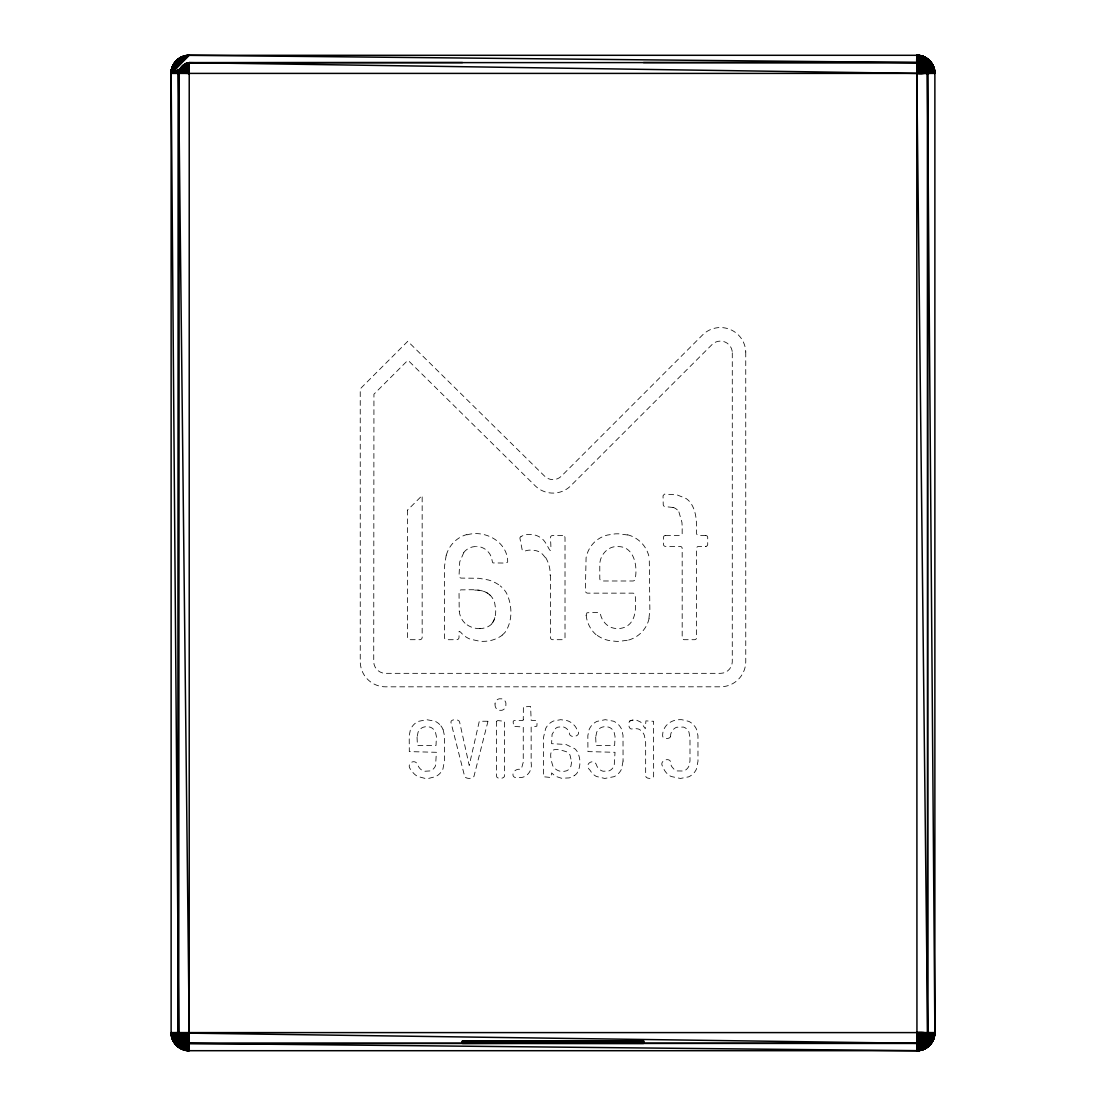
<?xml version="1.0" encoding="UTF-8"?>
<svg xmlns="http://www.w3.org/2000/svg" width="1106" height="1106" viewBox="0 0 1106 1106"><rect width="100%" height="100%" fill="white"/><g stroke="black" fill="none" stroke-linecap="round" stroke-linejoin="round"><path stroke-width="0.75" stroke-dasharray="5 3.75" d="M648.959 618.351L649.858 609.655L649.263 558.378M446.202 555.171L444.418 566.88L444.405 637.36A2.323 2.323 0 0 0 446.713 639.71L456.695 639.71A2.323 2.323 0 0 0 459.004 637.72L459.073 631.415L460.511 632.038A24.083 24.083 0 0 0 470.188 639.171L479.88 641.259A42.802 42.802 0 0 0 483.35 641.342A32.06 32.06 0 0 0 502.262 635.231M463.815 552.571L459.737 561.82L459.031 575.728A2.323 2.323 0 0 0 461.119 578.092L478.718 578.272L488.354 579.959A35.143 35.143 0 0 1 500.202 585.834M502.138 635.065L502.829 634.512A17.461 17.461 0 0 0 505.304 631.996C512.852 620.77 512.299 604.982 506.493 593.12A24.318 24.318 0 0 0 501.018 586.539L500.175 585.876M574.208 775.665L574.982 775.126A9.678 9.678 0 0 0 577.042 773.094C581.023 766.679 580.747 757.762 577.014 751.292A13.161 13.161 0 0 0 574.705 748.665L566.009 744.49L551.604 743.661L552.074 734.439L555.654 728.398A7.742 7.742 0 0 1 557.894 727.154L562.29 726.739A8.323 8.323 0 0 1 566.161 728.301A9.415 9.415 0 0 1 567.392 729.407A8.392 8.392 0 0 1 569.272 732.601C569.051 739.693 583.567 736.167 576.89 729.352A14.585 14.585 0 0 0 574.83 725.923L573.447 724.43A17.06 17.06 0 0 0 571 722.481A16.659 16.659 0 0 0 567.267 720.683L560.742 719.674L553.691 720.96A14.89 14.89 0 0 0 549.876 723.227L549.032 723.974A16.479 16.479 0 0 0 545.645 728.577L543.599 737.025L543.599 776.758L550.899 777.49L551.645 772.928L553.387 774.477A12.871 12.871 0 0 0 556 776.453L561.475 778.251L569.065 777.919A16.396 16.396 0 0 0 574.208 775.665M520.926 536.7L520.318 537.17A1.949 1.949 0 0 0 519.875 538L522.281 550.401L525.17 550.982A15.235 15.235 0 0 1 530.341 550.111A23.834 23.834 0 0 1 532.995 550.194L533.59 550.304A14.337 14.337 0 0 1 542.534 554.203L545.507 557.797M466.939 534.862C484.898 529.498 507.295 541.608 507.709 561.53A1.465 1.465 0 0 1 507.502 562.235L505.815 563.065L493.096 562.926A1.728 1.728 0 0 1 492.557 562.387L492.156 560.825A16.092 16.092 0 0 0 476.506 546.419M627.226 640.291L619.401 641.328A48.692 48.692 0 0 1 615.959 641.328L610.747 640.816A30.056 30.056 0 0 1 596.217 634.609M633.019 720.089L632.591 720.144A8.419 8.419 0 0 0 629.535 721.236C627.973 723.158 628.733 729.794 631.885 729.048A8.005 8.005 0 0 1 634.678 728.577L637.568 728.826A7.452 7.452 0 0 1 639.959 729.753L642.932 732.697A14.82 14.82 0 0 1 644.411 735.518L645.655 742.306L645.655 776.025C645.655 779.288 654.268 779.26 653.646 775.596L653.605 721.292L645.904 720.877L645.323 728.743L640.72 722.094L636.683 720.227L633.019 720.089A8.599 8.599 0 0 0 629.535 721.223M665.508 535.456A2.06 2.06 0 0 0 663.448 537.35L663.434 544.304A2.06 2.06 0 0 0 665.466 546.378L680.093 546.378A2.06 2.06 0 0 1 682.181 548.396L682.181 637.747A2.06 2.06 0 0 0 684.061 639.697L694.485 639.71A2.06 2.06 0 0 0 696.614 637.706L696.614 548.355A2.06 2.06 0 0 1 698.467 546.392L706.015 546.35M562.65 535.456L552.35 535.484A2.323 2.323 0 0 0 550.387 537.806C552.392 564.24 548.41 541.622 540.585 537.682A17.364 17.364 0 0 0 535.069 535.097L529.76 534.433A17.088 17.088 0 0 0 520.871 536.59M665.508 535.456L680.135 535.456A2.06 2.06 0 0 0 682.167 533.673L682.181 527.299M705.628 535.456L698.342 535.428A2.06 2.06 0 0 1 696.6 533.369C696.642 522.958 696.794 511.401 690.407 502.58A18.456 18.456 0 0 0 685.955 498.433L677.01 494.88L664.43 494.119L663.033 495.806L663.227 504.599A2.046 2.046 0 0 0 665.01 506.603L673.513 507.53M627.655 534.986L618.696 533.825A48.097 48.097 0 0 0 615.074 533.88L607.277 535.083A29.129 29.129 0 0 0 593.977 542.617A29.572 29.572 0 0 0 586.083 557.714L585.364 590.825A2.323 2.323 0 0 0 587.687 593.148L632.895 593.148A2.323 2.323 0 0 1 635.217 595.457C636.033 605.991 636.835 621.973 624.904 627.171C618.821 629.729 611.134 628.899 606.212 624.323A19.258 19.258 0 0 1 600.475 614.328L599.659 612.876A1.991 1.991 0 0 0 598.83 612.392L587.604 612.724A1.908 1.908 0 0 0 586.857 612.973L586.056 615.489M490.152 595.291C482.631 588.046 470.866 590.037 461.561 589.844L461.299 589.844A2.323 2.323 0 0 0 459.031 592.208L459.211 611.162M678.89 511.871L681.904 522.239A57.36 57.36 0 0 1 682.167 527.299M443.133 729.697L444.377 735.31L444.432 761.039L442.953 768.905A15.263 15.263 0 0 1 440.672 772.61A15.926 15.926 0 0 1 438.28 774.919A15.415 15.415 0 0 1 435.488 776.661L428.686 778.389A25.936 25.936 0 0 1 424.981 778.389L417.819 776.481A15.069 15.069 0 0 1 414.57 774.214A15.069 15.069 0 0 1 411.556 770.412C404.63 764.246 414.957 757.61 417.764 764.882A10.189 10.189 0 0 0 420.833 769.389A8.807 8.807 0 0 0 424.704 771.255L430.262 770.91A8.392 8.392 0 0 0 432.944 769.32L433.414 768.877A9.954 9.954 0 0 0 435.57 765.601L436.386 752.301L409.303 751.61L409.206 735.753L410.326 730.071A15.622 15.622 0 0 1 413.105 725.384A16.203 16.203 0 0 1 414.667 723.794A15.36 15.36 0 0 1 418.372 721.375L426.612 719.674L434.879 721.195A15.47 15.47 0 0 1 439.455 724.278A16.272 16.272 0 0 1 440.948 725.923M745.748 351.957L745.762 661.747A25.327 25.327 0 0 1 720.338 686.812L385.579 686.826A25.327 25.327 0 0 1 360.252 661.623L360.238 389.091L361.385 387.681L407.768 341.298L544.608 476.147A11.862 11.862 0 0 0 561.24 476.299L702.849 334.676A25.327 25.327 0 0 1 745.776 351.957M550.387 575.479L550.387 637.471A2.323 2.323 0 0 0 552.475 639.697L562.913 639.697A2.323 2.323 0 0 0 565.014 637.471L565.014 537.723A2.323 2.323 0 0 0 562.65 535.456M732.283 352.855L732.269 662.093A11.848 11.848 0 0 1 720.697 673.333L385.109 673.333A11.848 11.848 0 0 1 373.731 661.886L373.939 394.192L407.395 360.736L408.473 360.736L535.401 486.004A25.327 25.327 0 0 0 569.866 486.654L712.057 344.547A11.889 11.889 0 0 1 732.324 352.855M705.614 546.378A2.06 2.06 0 0 0 707.716 544.539L707.702 537.184A2.06 2.06 0 0 0 705.628 535.456M440.865 725.826A15.47 15.47 0 0 1 443.036 729.587M596.079 634.747A30.291 30.291 0 0 1 586.18 615.475M649.139 618.392A29.212 29.212 0 0 1 627.254 640.402M627.696 534.806A29.489 29.489 0 0 1 649.346 558.364M446.312 555.198A29.585 29.585 0 0 1 466.843 534.53M463.718 552.502A15.456 15.456 0 0 1 475.234 546.544A19.631 19.631 0 0 1 476.506 546.585M545.742 557.659A32.71 32.71 0 0 1 550.18 575.479M673.015 507.364A10.77 10.77 0 0 1 678.973 511.898M491.741 624.061A16.383 16.383 0 0 1 479.562 628.457M480.156 628.581A21.761 21.761 0 0 1 465.018 623.231M494.824 617.563A14.572 14.572 0 0 1 491.258 624.296M489.723 594.793A17.074 17.074 0 0 1 494.728 603.212L495.682 609.254A34.397 34.397 0 0 1 495.668 612.365A29.129 29.129 0 0 1 495.488 614.438L494.894 617.577A18.055 18.055 0 0 1 494.354 619.263M464.976 623.245A18.871 18.871 0 0 1 459.28 611.148M494.327 619.263A13.936 13.936 0 0 1 491.576 623.881M474.75 590.134A23.102 23.102 0 0 1 489.889 594.558M523.262 719.522L523.055 720.518L513.889 720.6L513.129 721.693L513.626 726.407L523.262 726.988L523.249 762.2L521.493 768.559A5.018 5.018 0 0 1 520.497 769.417C513.239 767.633 508.926 779.053 518.355 777.546C526.705 778.541 532.622 770.785 531.143 762.863L531.157 726.877L536.88 726.213L537.115 721.776L536.272 720.587L531.17 720.296L530.604 706.485L523.373 706.9L523.262 719.522M670.623 736.541C669.987 739.555 661.512 739.085 662.618 735.158A15.042 15.042 0 0 1 669.254 722.882L670.513 722.107A17.931 17.931 0 0 1 675.545 720.186L678.808 719.716A25.065 25.065 0 0 1 681.877 719.716L688.692 721.347A15.705 15.705 0 0 1 692.397 723.766L694.679 726.213A15.525 15.525 0 0 1 696.808 730.043L697.955 735.725L697.983 761.26L696.351 769.264A15.263 15.263 0 0 1 693.96 772.914L692.384 774.477A15.429 15.429 0 0 1 688.665 776.841L680.411 778.458L671.19 776.509A15.982 15.982 0 0 1 668.411 774.753A16.479 16.479 0 0 1 666.075 772.513L664.844 770.854A13.908 13.908 0 0 1 663.185 767.135C657.462 760.513 671.383 756.214 670.678 763.292A8.585 8.585 0 0 0 671.757 766.624L674.19 769.43A9.014 9.014 0 0 0 676.927 770.923L683.494 771.02A8.378 8.378 0 0 0 686.245 769.541L686.715 769.126A9.802 9.802 0 0 0 688.983 765.919L689.992 760.983L689.992 737.785L688.941 732.103A9.76 9.76 0 0 0 686.646 728.923L686.162 728.508A8.392 8.392 0 0 0 683.384 727.071L676.817 727.223A9.014 9.014 0 0 0 674.107 728.743L671.715 731.591A8.585 8.585 0 0 0 670.665 734.937L670.623 736.541M599.784 566.12L599.798 578.908A2.323 2.323 0 0 0 602.023 580.982L632.95 580.996A2.323 2.323 0 0 0 635.217 578.645C637.692 566.507 634.319 546.613 618.434 546.599C607.692 545.521 599.065 555.82 599.784 566.12M417.059 737.19L417.404 745.444L436.013 745.458L436.414 736.582L435.515 732.421A9.843 9.843 0 0 0 433.345 729.158L432.875 728.73A8.392 8.392 0 0 0 430.179 727.181L427.635 726.67A12.014 12.014 0 0 0 425.534 726.725L423.584 727.14A8.627 8.627 0 0 0 420.819 728.633L420.335 729.061A9.802 9.802 0 0 0 418.054 732.283L417.059 737.19M595.692 737.19L596.037 745.444L614.646 745.458L615.047 736.582L614.148 732.421A9.843 9.843 0 0 0 611.977 729.158L611.507 728.73A8.392 8.392 0 0 0 608.812 727.181L606.268 726.67A12.014 12.014 0 0 0 604.166 726.725L602.217 727.14A8.627 8.627 0 0 0 599.452 728.633L598.954 729.061A9.802 9.802 0 0 0 596.687 732.283L595.692 737.19M407.547 510.101L407.533 637.485A2.323 2.323 0 0 0 409.621 639.697L420.045 639.697A2.323 2.323 0 0 0 422.16 637.512L422.16 495.488L407.547 510.101M623.065 761.039L621.586 768.905A15.263 15.263 0 0 1 619.305 772.61A15.926 15.926 0 0 1 617.756 774.214A15.415 15.415 0 0 1 614.12 776.661L604.775 778.444L596.452 776.481A15.069 15.069 0 0 1 593.203 774.214A15.069 15.069 0 0 1 590.189 770.412C582.821 763.734 594.641 757.693 596.604 765.407A10.106 10.106 0 0 0 599.466 769.375A8.807 8.807 0 0 0 603.337 771.255L608.894 770.91A8.392 8.392 0 0 0 611.577 769.32L612.047 768.877A9.954 9.954 0 0 0 614.203 765.601L615.019 752.301L587.936 751.61L587.839 735.753L588.959 730.071A15.622 15.622 0 0 1 591.046 726.241A16.203 16.203 0 0 1 593.3 723.794A15.36 15.36 0 0 1 597.005 721.375L605.245 719.674L613.512 721.195A15.47 15.47 0 0 1 617.272 723.531A16.272 16.272 0 0 1 619.581 725.923A15.553 15.553 0 0 1 621.766 729.697L623.01 735.31L623.065 761.039M571.608 761.951L570.945 766.168L569.092 769.14A7.908 7.908 0 0 1 566.3 770.896L563.396 771.463A13.341 13.341 0 0 1 561.254 771.38L559.843 771.131A11.171 11.171 0 0 1 556.014 769.389L554.355 767.979A9.415 9.415 0 0 1 552.71 765.628C547.885 749.744 551.341 746.716 566.41 751.734A9.94 9.94 0 0 1 568.678 753.38A8.641 8.641 0 0 1 569.991 755.025L571.608 761.951M495.032 703.886L495.129 705.849A5.862 5.862 0 0 0 496.76 709.015A4.894 4.894 0 0 0 499.152 710.301L501.723 710.301A5.143 5.143 0 0 0 504.212 709.001A5.737 5.737 0 0 0 505.843 706.209L505.912 703.14A5.544 5.544 0 0 0 504.212 700.098A5.253 5.253 0 0 0 501.723 698.84L499.497 698.785A5.005 5.005 0 0 0 496.774 700.098A5.585 5.585 0 0 0 495.129 703.14L495.032 703.886M496.497 721.361L496.47 775.486C495.723 779.232 503.728 779.08 504.46 776.426L504.419 721.292L497.7 720.573L496.497 721.361M487.995 721.25L473.921 776.536C471.903 779.453 463.248 779.218 464.05 774.034L450.902 722.163C450.515 718.914 459.612 718.72 459.709 722.467L469.221 765.449L479.299 721.236L487.995 721.25"/><path stroke-width="1.5" d="M643.485 62.544L916.777 62.669L923.925 66.249L927.63 73.397L927.63 1032.603L923.925 1039.751L916.777 1043.456L189.223 1043.331L184.508 1041.645L180.914 1038.41L178.37 1032.603L178.495 73.397L180.665 67.936L184.896 64.134M171.126 73.079L171.126 1032.603C170.877 1042.267 179.559 1050.949 189.223 1050.7L917.095 1050.7L916.777 1043.456L922.763 1040.774L926.704 1035.534L933.989 1038.188L931.418 1043.235L927.409 1047.244L922.363 1049.815L916.777 1050.7L189.223 1043.456L183.416 1040.912L179.559 1036.142L178.495 1032.603L178.854 71.71L189.223 73.397L189.223 62.669L462.515 62.544M931.335 1040.124L933.989 1038.188L934.874 1032.603L934.874 73.397C935.123 63.733 926.455 55.051 916.777 55.3L916.943 1043.304L178.564 1032.99L182.241 1039.903L189.223 1043.331M916.943 1043.304L916.777 1032.603L926.621 1035.741L927.63 1032.603L927.505 73.397C927.298 66.471 918.021 65.959 928.169 59.337L916.777 55.3L919.293 55.466C918.16 65.378 915.699 65.268 917.095 55.3L188.905 55.3C179.352 55.231 170.891 63.844 171.126 73.397L178.688 1033.64L171.306 1035.119L178.799 1034.069L171.458 1036.059L178.923 1034.497L171.596 1036.668L179.061 1034.912L171.748 1037.29L179.213 1035.327L172.011 1038.188L179.379 1035.741L172.218 1038.797L179.559 1036.142L172.439 1039.377L179.753 1036.543L172.826 1040.248L179.96 1036.93L173.103 1040.815L180.181 1037.317L173.393 1041.382L180.416 1037.691L173.877 1042.198L180.665 1038.064L174.223 1042.723L180.914 1038.41L174.582 1043.235L181.19 1038.769L175.163 1043.995L181.481 1039.101L175.564 1044.479L181.771 1039.433L175.992 1044.949L182.075 1039.751L176.656 1045.626L189.223 1032.603L178.495 73.397M171.167 72.125L171.126 73.397L934.874 73.397M188.836 1043.262L189.223 1032.603L178.647 1033.433M171.154 72.443L171.126 73.397L178.688 72.36M171.195 71.821L171.126 73.397L178.799 71.931M188.905 1050.7L188.614 1043.235L187.025 1050.562L188.186 1043.138L186.389 1050.479L187.757 1043.027L185.767 1050.368L187.329 1042.903L184.854 1050.161L186.914 1042.764L184.232 1049.995L186.499 1042.612L183.637 1049.815L186.084 1042.46L182.739 1049.497L185.684 1042.281L182.158 1049.262L185.283 1042.073L181.578 1049L184.896 1041.866L180.734 1048.585L184.508 1041.645L180.181 1048.281L184.135 1041.423L179.642 1047.949L183.776 1041.175L178.84 1047.423L183.416 1040.912L178.329 1047.05L183.071 1040.635L177.596 1046.47L182.725 1040.359L177.112 1046.055L182.393 1040.055L176.877 1045.834M171.223 71.503L171.126 73.397L178.923 71.503M171.264 71.185L171.126 73.397L179.061 71.088M171.306 70.881L171.126 73.397L179.213 70.66M188.407 1043.179L189.223 1032.603L178.743 1033.861M171.347 70.563L171.126 73.397L179.379 70.259M171.402 70.259L171.126 73.397L179.559 69.858M188.601 1050.686L189.223 1043.456L917.593 1043.179L918.975 1050.562L916.777 1050.7L916.777 1043.456L918.671 1050.603L916.777 1050.7L928.169 1046.663L923.109 1040.497L927.671 1047.05L922.763 1040.774L927.16 1047.423L921.229 1049.304M921.547 56.945L916.777 55.3L918.975 55.438L917.814 62.862L916.777 62.544L917.399 55.314L917.386 62.779M171.458 69.941L171.126 73.397L179.753 69.457M171.527 69.637L171.126 73.397L179.96 69.07M171.596 69.332L171.126 73.397L189.223 55.3L916.777 62.544L918.671 55.397L917.814 62.862M187.965 1043.082L189.223 1032.603L178.854 1034.29M188.614 62.779L189.223 73.397L178.992 71.296L183.071 65.365L189.223 62.669L916.777 73.397L918.035 62.918L916.777 73.397L927.63 1032.603L934.736 1034.801L927.478 1032.769L916.777 1032.603L917.386 1043.235M171.665 69.014L171.126 73.397L188.905 55.3M171.748 68.71L171.126 73.397L188.601 55.314M188.283 1050.672L189.223 1043.456L187.329 1050.603L188.614 1043.235M189.223 62.669L916.777 62.544L917.717 55.328L916.777 55.3L926.634 58.217L922.224 64.825L926.869 70.867L916.777 73.397L916.777 62.669M919.293 55.466L918.243 62.973L923.275 65.641L928.653 59.738L925.681 58.632M171.831 68.406L171.126 73.397L188.283 55.328M171.914 68.102L171.126 73.397L187.965 55.341M172.011 67.812L171.126 73.397L187.647 55.369M187.55 1042.972L189.223 1032.603L178.992 1034.704M918.035 62.918L916.777 73.397L927.505 73.397M921.16 56.434L925.542 57.567L921.492 64.355L925.266 57.415L916.777 55.3L919.916 55.577L918.671 63.097L920.842 55.756L916.777 55.3L926.358 58.051L922.224 64.825L918.45 63.028M172.121 67.507L171.126 73.397L187.329 55.397M172.218 67.203L171.126 73.397L187.025 55.438M187.965 1050.659L189.223 1043.456L187.647 1050.631M172.329 66.913L171.126 73.397L186.707 55.466M172.439 66.623L171.126 73.397L186.389 55.521M186.707 1050.52L188.186 1043.138M172.564 66.332L171.126 73.397L186.084 55.577M187.121 1042.847L189.223 1032.603L179.131 1035.119M918.879 63.166L916.777 73.397C926.787 75.097 926.275 70.397 933.879 67.507L926.621 70.259L933.671 66.913L926.441 69.858L933.436 66.332L926.247 69.457L933.035 65.461L926.04 69.07L932.759 64.895L925.819 68.683L932.441 64.355L925.584 68.309L931.957 63.54L928.916 61.895M172.688 66.042L171.126 73.397L185.767 55.632M918.243 1043.027L916.777 1032.603C930.008 1038.797 932.026 1031.013 916.777 1032.603L917.814 1043.138M916.777 62.544L918.353 55.369L916.777 55.3L924.989 57.277L921.492 64.355M172.826 65.752L171.126 73.397L185.462 55.701M186.084 1050.423L187.757 1043.027M919.916 55.577L918.243 62.973L919.611 55.521L916.777 55.3L924.713 57.125L921.104 64.134L924.132 56.862L917.399 55.314M172.965 65.461L171.126 73.397L185.158 55.756M918.035 55.341L916.777 55.3L921.464 55.922L919.086 63.222L920.842 55.756M173.103 65.185L171.126 73.397L184.854 55.839M173.241 64.895L171.126 73.397L184.536 55.922M186.707 1042.695L189.223 1032.603L179.296 1035.534M919.293 63.305L916.777 73.397L927.257 72.139M185.462 1050.299L187.329 1042.903L185.158 1050.23M173.393 64.618L171.126 73.397L184.232 55.991M924.989 57.277L921.104 64.134L924.422 56.987L916.777 55.3L922.058 56.088L919.501 63.388L921.464 55.922M173.559 64.355L171.126 73.397L183.942 56.088M173.711 64.079L171.126 73.397L183.637 56.185M919.086 63.222L921.146 55.839L916.777 55.3L923.842 56.738L920.717 63.927L924.132 56.862M173.877 63.802L171.126 73.397L183.333 56.282M922.058 56.088L919.916 63.54L922.957 56.392L916.777 55.3L920.233 55.632L918.671 63.097L920.538 55.701L916.777 55.3L923.551 56.627L920.717 63.927M186.292 1042.543L189.223 1032.603L179.462 1035.949M919.708 63.457L916.777 73.397L927.146 71.71M174.043 63.54L171.126 73.397L183.043 56.392M174.223 63.277L171.126 73.397L182.739 56.503M919.501 63.388L921.768 55.991L916.777 55.3L923.261 56.503L920.316 63.719L923.551 56.627M174.402 63.014L171.126 73.397L182.449 56.627M174.582 62.752L171.126 73.397L182.158 56.738M184.536 1050.078L186.914 1042.764M174.776 62.503L171.126 73.397L181.868 56.862M185.877 1042.364L189.223 1032.603L179.656 1036.35M920.123 63.636L916.777 73.397L927.008 71.296M174.969 62.254L171.126 73.397L181.578 56.987M183.942 1049.912L186.499 1042.612M175.163 62.005L171.126 73.397L181.287 57.125M920.316 63.719L922.957 56.392M175.356 61.756L171.126 73.397L181.011 57.277M175.564 61.521L171.126 73.397L180.734 57.415M183.333 1049.718L186.084 1042.46L183.043 1049.608M175.771 61.286L171.126 73.397L180.458 57.567M185.476 1042.184L189.223 1032.603L179.849 1036.737M920.524 63.83L916.777 73.397L926.704 70.466M175.992 61.051L171.126 73.397L180.181 57.719M926.621 1035.741L934.252 1037.29L927.008 1034.704L934.404 1036.668L927.146 1034.29L934.542 1036.059L927.257 1033.861L934.694 1035.119L927.353 1033.433M176.213 60.83L171.126 73.397L179.905 57.885M176.435 60.609L171.126 73.397L179.642 58.051M176.656 60.374L171.126 73.397L179.366 58.217M176.877 60.153L171.126 73.397L179.103 58.397M931.252 1040.373L933.879 1038.493L916.777 1032.603L918.671 1042.903M185.089 1041.976L189.223 1032.603L180.071 1037.124M920.911 64.024L916.777 73.397L926.538 70.065M177.112 59.945L171.126 73.397L178.84 58.577M177.347 59.738L171.126 73.397L178.591 58.756M182.449 1049.387L185.684 1042.281M177.596 59.53L171.126 73.397L178.329 58.95M177.831 59.337L171.126 73.397L178.08 59.143M181.868 1049.138L185.283 1042.073M184.702 1041.769L189.223 1032.603L180.292 1037.511M921.298 64.245L916.777 73.397L926.344 69.65M919.086 1042.764C926.289 1041.285 924.879 1030.93 933.782 1038.797L931.169 1040.622M181.287 1048.875L184.896 1041.866L181.011 1048.723M921.436 56.6L926.095 57.885L921.865 64.59L925.542 57.567M184.329 1041.534L189.223 1032.603L180.541 1037.87M921.671 64.466L916.777 73.397L926.151 69.263M926.095 57.885L922.224 64.825L926.897 58.397L922.584 65.088L927.409 58.756L924.367 57.775M921.865 64.59L925.819 57.719L921.298 56.517M180.458 1048.433L184.508 1041.645M183.955 1041.299L189.223 1032.603L180.79 1038.244M922.045 64.701L916.777 73.397L925.929 68.876M179.905 1048.115L184.135 1041.423M179.366 1047.783L183.776 1041.175L179.103 1047.603M183.596 1041.036L189.223 1032.603L181.052 1038.589M922.404 64.95L916.777 73.397L925.708 68.489M928.404 59.53L923.275 65.641L927.409 58.756M922.584 65.088L927.16 58.577L921.229 56.71M183.237 1040.774L189.223 1032.603L181.329 1038.935M922.763 65.226L916.777 73.397L925.473 68.116M922.943 65.365L927.671 58.95M178.591 1047.244L183.416 1040.912M178.08 1046.857L183.071 1040.635L177.831 1046.663M923.109 65.503L916.777 73.397L925.21 67.756M182.891 1040.497L189.223 1032.603L181.619 1039.267M928.653 59.738L916.777 73.397L924.948 67.411M926.731 59.42L929.565 60.609L923.925 66.249L929.123 60.153L923.607 65.945L928.888 59.945L925.86 58.784M923.441 65.793L916.777 73.397L924.671 67.065M182.559 1040.207L189.223 1032.603L181.923 1039.599M929.565 60.609L924.229 66.567L930.229 61.286L924.519 66.899L930.644 61.756L924.81 67.231L931.598 63.014L925.335 67.936L931.957 63.54M177.347 1046.262L182.725 1040.359M923.925 66.249L929.344 60.374M176.435 1045.405L182.075 1039.751L176.213 1045.17M924.077 66.401L916.777 73.397L924.381 66.733M924.519 66.899L930.436 61.521M175.771 1044.714L181.771 1039.433M175.356 1044.23L181.481 1039.101M174.969 1043.746L181.19 1038.769L174.776 1043.497M925.086 67.577L931.418 62.752M931.501 1039.612L934.169 1037.594L926.869 1035.119L933.989 1038.188M931.418 1039.861L934.086 1037.898L926.869 1035.119M925.335 67.936L931.777 63.277M174.402 1042.986L180.914 1038.41M932.123 63.802L925.584 68.309L932.289 64.079M174.043 1042.46L180.665 1038.064M173.711 1041.921L180.416 1037.691L173.559 1041.645M925.819 68.683L932.607 64.618M926.04 69.07L932.897 65.185M173.241 1041.092L180.181 1037.317M928.916 1044.105L931.957 1042.46L925.473 1037.87L932.123 1042.198L925.708 1037.511L932.607 1041.382L925.929 1037.124L932.897 1040.815L926.151 1036.737L933.174 1040.248L926.344 1036.35L933.547 1039.377L926.538 1035.949L933.671 1039.087M933.174 65.752L926.247 69.457L933.312 66.042M172.965 1040.539L179.96 1036.93M178.647 72.581L189.223 73.397C189.997 58.093 180.596 61.369 189.223 73.397L178.564 73.01M928.183 1045.129L931.031 1043.746L924.948 1038.589L931.418 1043.235L925.21 1038.244L931.777 1042.723L925.473 1037.87M172.688 1039.958L179.753 1036.543L172.564 1039.668M928.031 1045.336L930.837 1043.995L924.948 1038.589L931.224 1043.497M926.441 69.858L933.547 66.623M927.063 1046.221L930.008 1044.949L924.381 1039.267L930.436 1044.479L924.671 1038.935L930.837 1043.995M933.782 67.203L926.621 70.259L933.989 67.812L926.787 70.66L934.169 68.406L926.939 71.088L934.335 69.014L927.077 71.503L934.473 69.637L927.201 71.931L934.653 70.563L927.436 73.01L934.694 70.881M926.897 1046.4L929.787 1045.17L916.777 1032.603L927.312 1033.64M926.731 1046.58L929.565 1045.405L924.077 1039.599L930.008 1044.949M172.329 1039.087L179.559 1036.142M925.86 1047.216L928.888 1046.055L923.759 1039.903L929.123 1045.834M172.121 1038.493L179.379 1035.741M925.681 1047.368L928.653 1046.262L923.441 1040.207L928.888 1046.055M926.787 70.66L934.086 68.102M171.914 1037.898L179.213 1035.327L171.831 1037.594M927.16 1047.423L922.404 1041.036L926.634 1047.783L916.777 1050.7L918.353 1050.631L916.777 1043.456L916.777 1050.7L921.547 1049.055M926.939 71.088L934.252 68.71M924.367 1048.225L927.409 1047.244L922.763 1040.774M178.522 1032.769L171.264 1034.801L178.688 1033.64M921.104 1049.373L925.446 1048.046M927.077 71.503L934.404 69.332M917.717 1050.672L916.777 1043.456L918.035 1050.659L916.777 1050.7L926.358 1047.949L922.404 1041.036L926.897 1047.603M171.665 1036.986L179.061 1034.912M921.436 1049.414L926.095 1048.115L922.045 1041.299L926.358 1047.949M934.542 69.941L927.201 71.931L934.598 70.259M921.298 1049.483L925.819 1048.281L922.045 1041.299M934.777 71.503L927.395 72.789L934.874 1032.603L171.126 1032.603M171.223 1034.497L178.37 1032.603L178.37 73.397M921.16 1049.566L925.542 1048.433L921.671 1041.534L925.266 1048.585L916.777 1050.7L918.353 1050.631M171.527 1036.363L178.923 1034.497M918.45 1042.972L919.916 1050.423L916.777 1050.7L924.989 1048.723L921.298 1041.769L924.422 1049L916.777 1050.7L919.611 1050.479L918.45 1042.972L920.233 1050.368L916.777 1050.7L924.713 1048.875L921.298 1041.769L925.266 1048.585M188.407 62.821L189.223 73.397L178.743 72.139M171.402 1035.741L178.799 1034.069L171.347 1035.437M934.805 71.821L927.63 73.397L934.874 73.079M171.195 1034.179L178.37 1032.603L171.126 1032.921M921.146 1050.161L919.293 1042.695L921.464 1050.078L916.777 1050.7L924.132 1049.138L920.911 1041.976L923.842 1049.262L916.777 1050.7L920.538 1050.299L918.879 1042.847L921.146 1050.161L916.777 1050.7L923.551 1049.387L920.524 1042.184L923.261 1049.497L916.777 1050.7L920.842 1050.23L918.879 1042.847L920.233 1050.368M919.708 1042.543L922.058 1049.912L916.777 1050.7L922.957 1049.608L920.123 1042.364L922.363 1049.815L916.777 1050.7L921.768 1049.995L919.708 1042.543L922.363 1049.815M934.833 72.125L927.63 73.397L934.736 71.185L927.312 72.36M171.167 1033.861L178.37 1032.603L171.14 1033.239M916.777 1050.7L922.667 1049.718L920.123 1042.364L923.261 1049.497M934.847 72.443L927.63 73.397L934.86 72.761M171.154 1033.543L178.37 1032.603M462.515 1042.737L643.485 1042.488L462.515 1042.419M462.515 1040.898L643.485 1040.884M643.485 1041.023L462.515 1041.133L643.485 1041.313M462.515 1041.755L643.485 1041.7L462.515 1041.562M462.515 1041.907L643.485 1042.018M462.515 1040.746L462.515 1043.456L643.485 1042.806M462.515 1042.944L643.485 1043.013M462.515 1043.221L643.485 1043.456L643.485 1040.746M934.874 1032.921L927.63 1032.603L934.777 1034.497M934.86 1033.239L927.63 1032.603L934.805 1034.179M934.847 1033.543L927.63 1032.603L934.833 1033.861M927.201 1034.069L916.777 1032.603L919.501 1042.612M927.077 1034.497L916.777 1032.603L919.916 1042.46M934.653 1035.437L927.257 1033.861L934.598 1035.741M926.939 1034.912L916.777 1032.603L920.316 1042.281M179.131 70.867L189.223 73.397L187.121 63.166M927.146 1034.29L934.473 1036.363M179.296 70.466L189.223 73.397L186.707 63.305M921.104 56.627L925.446 57.954M927.008 1034.704L934.335 1036.986M179.462 70.065L189.223 73.397L186.292 63.457M179.656 69.65L189.223 73.397L185.877 63.636M926.247 1036.543L916.777 1032.603L920.717 1042.073M926.897 59.6L929.787 60.83L924.229 66.567L930.008 61.051L927.063 59.779M179.849 69.263L189.223 73.397L185.476 63.83M926.704 1035.534L933.782 1038.797M926.04 1036.93L916.777 1032.603L921.104 1041.866M933.436 1039.668L926.344 1036.35L933.312 1039.958M928.031 60.664L930.837 62.005L924.81 67.231L931.031 62.254L928.183 60.871M180.071 68.876L189.223 73.397L184.702 64.245M925.819 1037.317L916.777 1032.603L921.492 1041.645M180.292 68.489L189.223 73.397L184.329 64.466M926.151 1036.737L933.035 1040.539M925.584 1037.691L916.777 1032.603L921.865 1041.423M925.929 1037.124L932.759 1041.092M180.541 68.116L189.223 73.397L183.955 64.701M932.441 1041.645L925.708 1037.511L932.289 1041.921M925.335 1038.064L916.777 1032.603L922.224 1041.175M180.79 67.756L189.223 73.397L183.596 64.95M925.086 1038.41L916.777 1032.603L922.584 1040.912M181.052 67.411L189.223 73.397L183.237 65.226M925.21 1038.244L931.598 1042.986M924.81 1038.769L916.777 1032.603L922.943 1040.635M181.329 67.065L189.223 73.397L182.891 65.503M924.519 1039.101L916.777 1032.603L923.275 1040.359M181.619 66.733L189.223 73.397L182.559 65.793M924.671 1038.935L930.644 1044.23M924.229 1039.433L916.777 1032.603L923.925 1039.751M924.381 1039.267L930.229 1044.714M181.923 66.401L189.223 73.397L182.241 66.097M923.441 1040.207L927.92 1046.857M921.671 1041.534L925.819 1048.281M920.911 1041.976L924.422 1049M920.524 1042.184L923.842 1049.262M919.293 1042.695L921.768 1049.995M918.975 1050.562L918.035 1043.082L919.611 1050.479M918.035 1043.082L919.293 1050.52M917.593 1043.179L918.671 1050.603M189.223 62.544L189.223 1050.7M922.363 56.185L919.916 63.54L922.667 56.282L916.777 55.3L922.363 56.185M643.485 1041.52L462.515 1041.396L643.485 1041.52M643.485 1042.239L462.515 1042.073L643.485 1042.239"/></g></svg>
